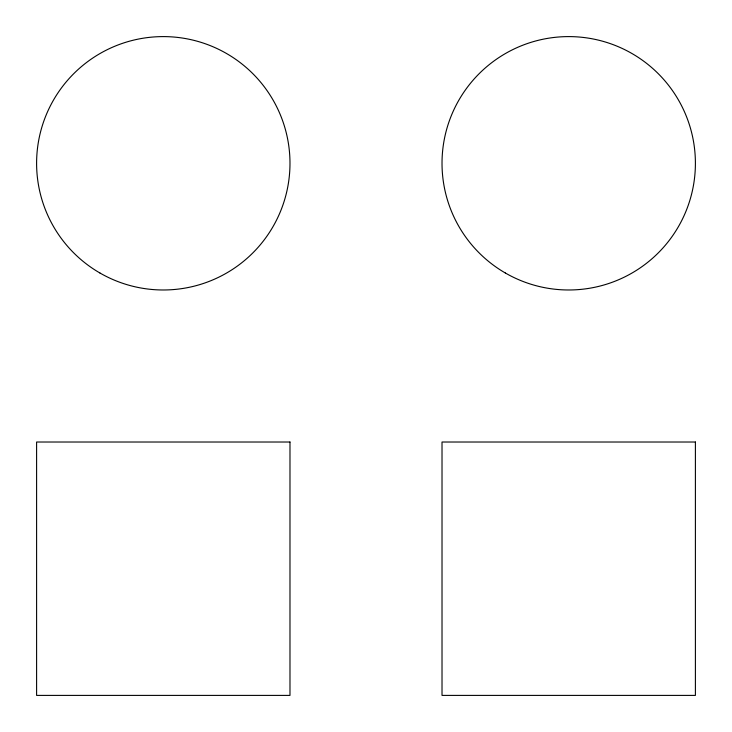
<?xml version="1.0" encoding="UTF-8"?>
<svg xmlns="http://www.w3.org/2000/svg" width="732" height="732" viewBox="0 0 732 732"><rect width="100%" height="100%" fill="white"/><g stroke="black" fill="none" stroke-linecap="round" stroke-linejoin="round"><path stroke-width="1.1" d="M289.982 442.018L36.6 442.018L36.6 695.4L289.982 695.4L289.982 442.018M695.4 442.018L442.018 442.018L442.018 695.4L695.4 695.4L695.4 442.018M99.945 273.009A126.691 126.691 0 0 0 289.982 163.291A126.691 126.691 0 0 0 99.945 53.573A126.691 126.691 0 0 0 99.945 273.009M505.364 273.009A126.691 126.691 0 0 0 695.4 163.291A126.691 126.691 0 0 0 505.364 53.573A126.691 126.691 0 0 0 505.364 273.009"/></g></svg>
